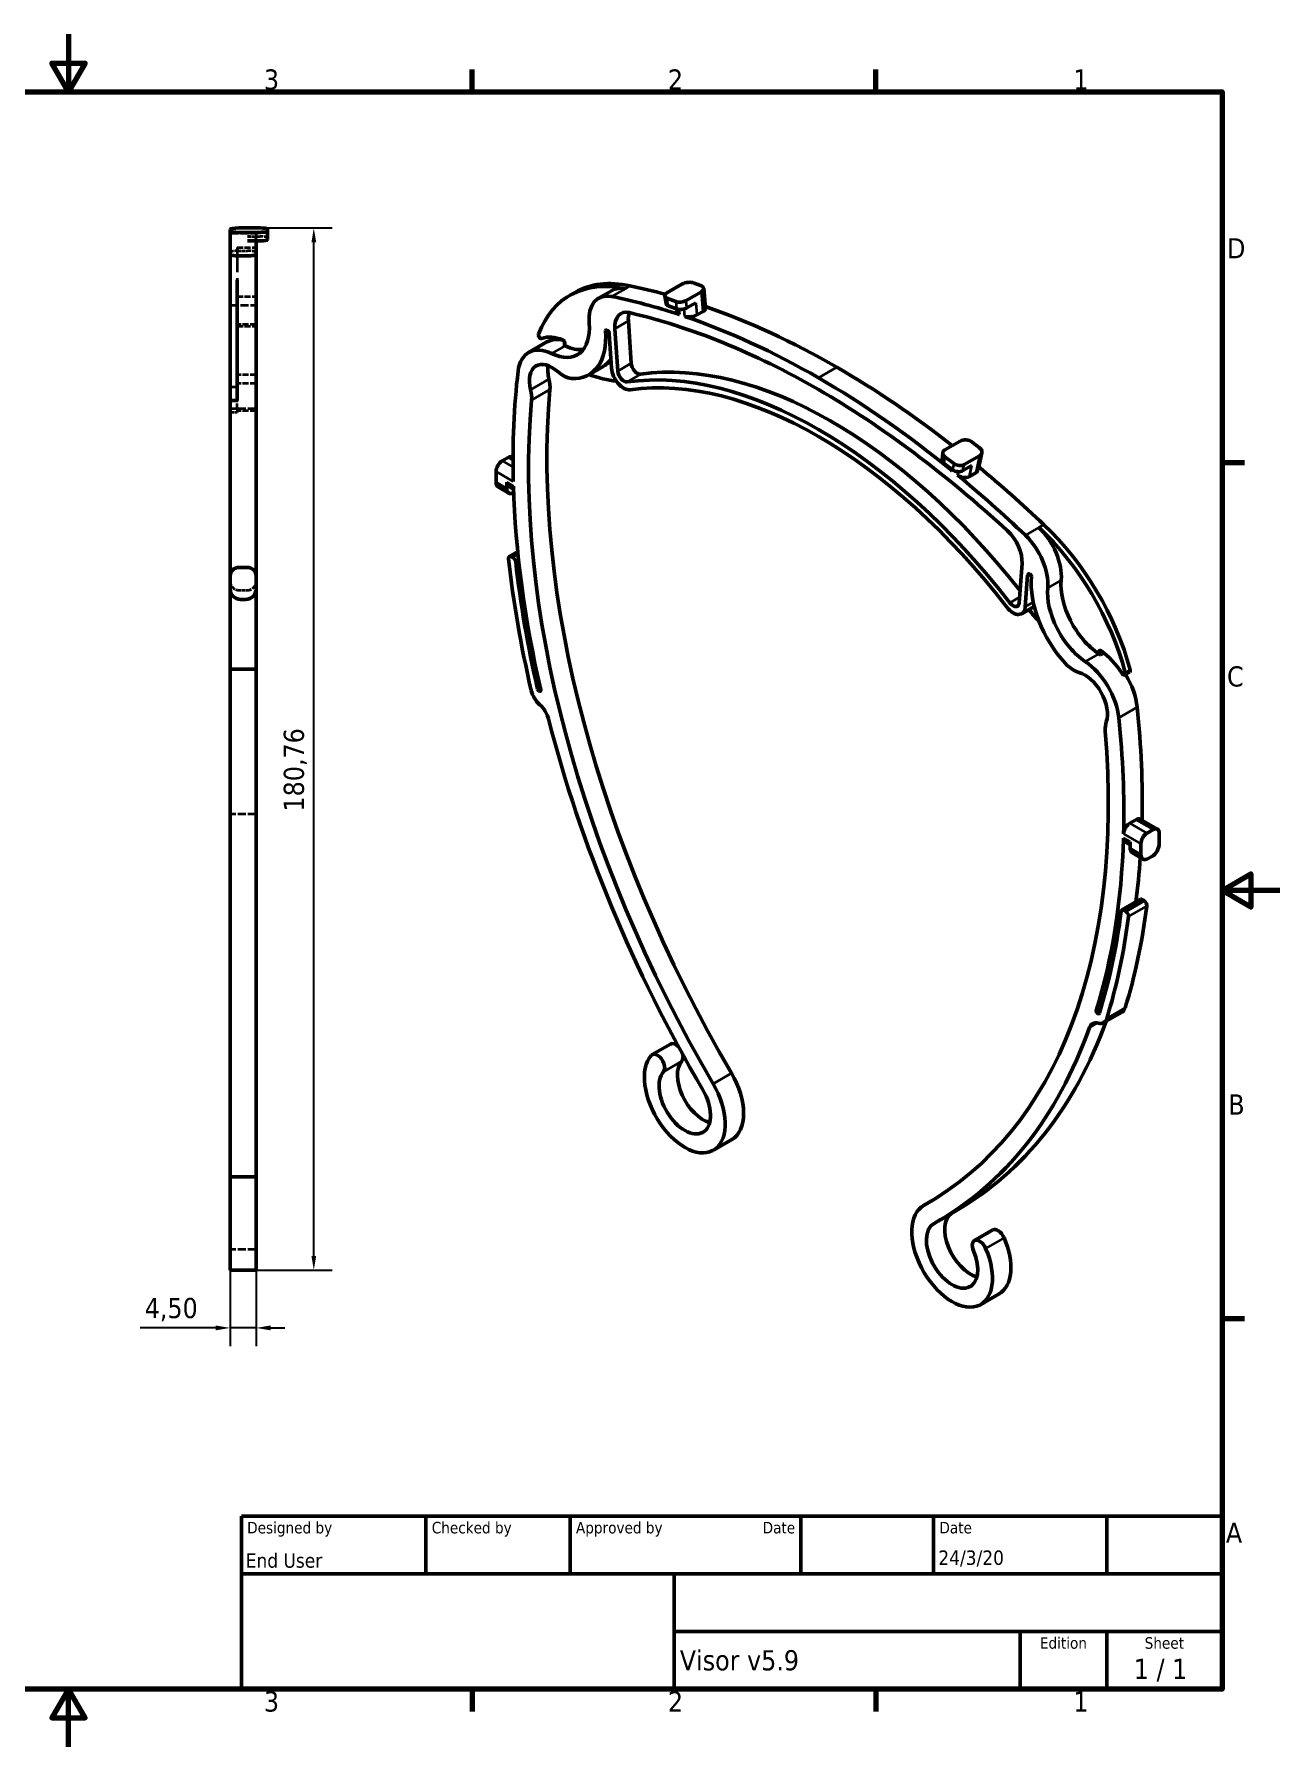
# Model space of a CAD drawing. Header units: millimetres. Extents: x 0 to 420, y 0 to 297.
# Drawn here: x 204.1 to 420, y 0 to 297 of the extents above; entities that cross this region are included whole.
import ezdxf
from ezdxf.enums import TextEntityAlignment as Align

# ---------------------------------------------------------------- set-up
doc = ezdxf.new("R2010")
doc.units = ezdxf.units.MM
doc.linetypes.add('DASHED', pattern=[0.2068, 0.1655, -0.0413])
for name, color, linetype, lineweight in [('Border (ISO)', 7, 'Continuous', 70), ('Dimension (ISO)', 7, 'Continuous', 25), ('Hidden (ISO)', 7, 'DASHED', 35), ('Title (ISO)', 7, 'Continuous', 50), ('Visible (ISO)', 7, 'Continuous', 50), ('Visible Narrow (ISO)', 7, 'Continuous', 35)]:
    doc.layers.add(name, color=color, linetype=linetype, lineweight=lineweight)
doc.styles.add('Note Text (ISO)', font='tahoma.ttf')
doc.styles.add('Text Style39', font='tahoma.ttf')
doc.styles.add('Text Style41', font='tahoma.ttf')
doc.dimstyles.new('Default (ISO)', dxfattribs={"dimtxt": 3.5, "dimasz": 2.5, "dimexe": 3.175, "dimexo": 0, "dimgap": 0.762, "dimtad": 1, "dimrnd": 1e-08, "dimzin": 0, "dimtxsty": 'Note Text (ISO)', "dimcen": 0.09, "dimdle": 10, "dimclrd": 256, "dimclre": 256, "dimclrt": 256, "dimazin": 0, "dimtfac": 1.001486, "dimtmove": 0, "dimatfit": 3, "dimfxl": 1, "dimtolj": 1, "dimtzin": 0, "dimlwd": -1, "dimlwe": -1, "dimarcsym": 0})

# ---------------------------------------------------------------- blocks, each defined once
blk = doc.blocks.new('Borders Default Border')
at = {"layer": 'Border (ISO)'}
for p, q in [((280, 287), (280, 290.9)), ((350, 287), (350, 290.9)), ((410, 222.75), (413.9, 222.75)), ((410, 74.25), (413.9, 74.25)), ((280, 10), (280, 6.1)), ((350, 10), (350, 6.1))]:
    blk.add_line(p, q, dxfattribs=at)
at = {"layer": 'Border (ISO)', "flags": 128}
for points in [[(210, 297), (210, 287), (207.11, 292), (212.89, 292), (210, 287)], [(10, 10), (10, 287), (410, 287), (410, 10), (10, 10)], [(420, 148.5), (410, 148.5), (415, 151.39), (415, 145.61), (410, 148.5)], [(210, 0), (210, 10), (207.11, 5), (212.89, 5), (210, 10)]]:
    blk.add_lwpolyline(points, dxfattribs=at)
at = {"layer": 'Border (ISO)', "char_height": 3.5, "attachment_point": 7, "style": 'Note Text (ISO)'}
for s, insert in [('3', (243.91, 287.33)), ('2', (313.94, 287.4)), ('1', (384.21, 287.4)), ('D', (410.87, 258.13)), ('C', (410.86, 183.81)), ('B', (411.08, 109.63)), ('A', (410.66, 35.38)), ('3', (243.91, 6.03)), ('2', (313.94, 6.1)), ('1', (384.21, 6.1))]:
    blk.add_mtext(s, dxfattribs=dict(at, insert=insert))
blk = doc.blocks.new('Title Blocks ISO')
at = {"layer": 'Title (ISO)'}
for p, q in [((270.07, 130), (100.07, 130)), ((100.07, 130), (100.07, 100)), ((132.07, 120), (132.07, 130)), ((157.07, 120), (157.07, 130)), ((197.07, 120), (197.07, 130)), ((220.07, 120), (220.07, 130)), ((250.07, 120), (250.07, 130)), ((270.07, 100), (270.07, 130)), ((100.07, 120), (270.07, 120)), ((175.07, 120), (175.07, 100)), ((270.07, 110), (175.07, 110)), ((235.07, 100), (235.07, 110)), ((250.07, 100), (250.07, 110)), ((100.07, 100), (270.07, 100))]:
    blk.add_line(p, q, dxfattribs=at)
at = {"layer": 'Title (ISO)', "style": 'Text Style41'}
for s, p in [('Designed by', (101.07, 129)), ('Checked by', (133.07, 129)), ('Approved by', (158.07, 129)), ('Date', (221.07, 129))]:
    blk.add_text(s, height=2, dxfattribs=at).set_placement(p, align=Align.TOP_LEFT)
blk.add_text('Date', height=2, dxfattribs=at).set_placement((196.07, 129), align=Align.TOP_RIGHT)
for s, p in [('Edition', (242.57, 109)), ('Sheet', (260.07, 109))]:
    blk.add_text(s, height=2, dxfattribs=at).set_placement(p, align=Align.TOP_CENTER)
at = {"layer": 'Title (ISO)', "style": 'Note Text (ISO)'}
blk.add_text('1 / 1 ', height=3.5, dxfattribs=at).set_placement((260.07, 103.5), align=Align.MIDDLE_CENTER)
at = {"layer": 'Title (ISO)'}
for tag, p, height, style in [('AUTHOR_001', (100.82, 121.05), 2.5, 'Text Style39'), ('CREATION_DATE_001', (220.89, 121.54), 2.5, 'Text Style39'), ('PART_NUMBER_001', (176.07, 103.25), 3.5, 'Note Text (ISO)')]:
    blk.add_attdef(tag, p, '', height=height, dxfattribs=dict(at, style=style))
at = {"layer": 'Title (ISO)', "style": 'Text Style39'}
for tag, p in [('CHECKED_BY', (133.07, 121)), ('ENG_APPROVED_BY', (158.07, 121))]:
    blk.add_attdef(tag, text='', height=2.5, dxfattribs=at).set_placement(p, align=Align.BOTTOM_LEFT)
blk.add_attdef('ENG_APPROVAL_DATE', text='', height=2.5, dxfattribs=at).set_placement((196.07, 121), align=Align.BOTTOM_RIGHT)
at = {"layer": 'Title (ISO)', "style": 'Note Text (ISO)'}
for tag, p in [('TITLE', (222.57, 115)), ('COMPANY', (137.41, 109.96)), ('REVISION_NUMBER', (242.57, 103.5))]:
    blk.add_attdef(tag, text='', height=3.5, dxfattribs=at).set_placement(p, align=Align.MIDDLE_CENTER)
blk = doc.blocks.new('*D7')
at = {"layer": 'Defpoints', "color": 0, "transparency": 16777216}
for p in [(243.25, 263.4), (252.55, 263.4), (242.55, 82.64)]:
    blk.add_point(p, dxfattribs=at)
at = {"layer": 'Dimension (ISO)', "transparency": 16777216}
for p, q in [((243.25, 263.4), (255.73, 263.4)), ((252.55, 85.14), (252.55, 260.9)), ((242.55, 82.64), (255.73, 82.64))]:
    blk.add_line(p, q, dxfattribs=at)
for points in [[(252.14, 260.9), (252.97, 260.9), (252.55, 263.4)], [(252.14, 85.14), (252.97, 85.14), (252.55, 82.64)]]:
    blk.add_solid(points, dxfattribs=at)
at = {"layer": 'Dimension (ISO)', "transparency": 16777216, "insert": (247.34, 162.2), "char_height": 3.5, "attachment_point": 1, "rotation": 90, "style": 'Note Text (ISO)'}
blk.add_mtext('\\A1;180,76', dxfattribs=at)
blk = doc.blocks.new('*D8')
at = {"layer": 'Defpoints', "color": 0, "transparency": 16777216}
for p in [(238.05, 82.64), (242.55, 82.64), (238.05, 72.64)]:
    blk.add_point(p, dxfattribs=at)
at = {"layer": 'Dimension (ISO)', "transparency": 16777216}
for p, q in [((238.05, 82.64), (238.05, 69.46)), ((242.55, 82.64), (242.55, 69.46)), ((235.55, 72.64), (222.48, 72.64)), ((242.55, 72.64), (238.05, 72.64)), ((245.05, 72.64), (247.55, 72.64))]:
    blk.add_line(p, q, dxfattribs=at)
for points in [[(235.55, 73.06), (235.55, 72.22), (238.05, 72.64)], [(245.05, 73.06), (245.05, 72.22), (242.55, 72.64)]]:
    blk.add_solid(points, dxfattribs=at)
at = {"layer": 'Dimension (ISO)', "transparency": 16777216, "insert": (223.24, 77.84), "char_height": 3.5, "attachment_point": 1, "style": 'Note Text (ISO)'}
blk.add_mtext('\\A1;4,50', dxfattribs=at)

msp = doc.modelspace()

# ---------------------------------------------------------------- linework, layer by layer
at = {"layer": 'Hidden (ISO)', "ltscale": 8.56689}
for p, q in [((238.053, 262.492), (242.553, 262.492)), ((238.053, 250.023), (242.553, 250.023)), ((242.553, 232.022), (238.053, 232.022)), ((242.553, 161.731), (238.053, 161.731)), ((242.553, 86.239), (238.053, 86.239))]:
    msp.add_line(p, q, dxfattribs=at)
at = {"layer": 'Hidden (ISO)', "ltscale": 4.188206}
msp.add_line((241.053, 261.907), (243.253, 261.907), dxfattribs=at)
at = {"layer": 'Hidden (ISO)', "ltscale": 26.09391}
msp.add_line((242.553, 262.492), (242.553, 261.67), dxfattribs=at)
at = {"layer": 'Hidden (ISO)', "ltscale": 3.095286}
msp.add_line((242.553, 261.413), (242.553, 261.67), dxfattribs=at)
at = {"layer": 'Hidden (ISO)', "ltscale": 0.461955}
msp.add_line((242.553, 261.413), (242.553, 261.177), dxfattribs=at)
at = {"layer": 'Hidden (ISO)', "ltscale": 25.6548}
msp.add_line((239.253, 259.992), (239.253, 254.401), dxfattribs=at)
at = {"layer": 'Hidden (ISO)', "ltscale": 6.28236}
for p, q in [((239.253, 259.992), (242.553, 259.992)), ((239.253, 251.523), (242.553, 251.523)), ((242.553, 246.682), (239.253, 246.682)), ((239.253, 246.387), (242.553, 246.387)), ((242.553, 237.92), (239.253, 237.92)), ((242.553, 236.42), (239.253, 236.42)), ((242.553, 231.662), (239.253, 231.662))]:
    msp.add_line(p, q, dxfattribs=at)
at = {"layer": 'Hidden (ISO)', "ltscale": 2.855563}
for p, q in [((239.553, 259.438), (241.053, 259.438)), ((239.553, 200.605), (241.053, 200.605))]:
    msp.add_line(p, q, dxfattribs=at)
at = {"layer": 'Hidden (ISO)', "ltscale": 2.284431}
for p, q in [((238.053, 235.866), (239.253, 235.866)), ((239.253, 231.401), (238.053, 231.401))]:
    msp.add_line(p, q, dxfattribs=at)
at = {"layer": 'Hidden (ISO)', "ltscale": 5.425601}
msp.add_line((239.253, 232.088), (239.253, 233.495), dxfattribs=at)
at = {"layer": 'Hidden (ISO)', "ltscale": 1.466208}
msp.add_line((239.253, 232.088), (239.253, 231.832), dxfattribs=at)
at = {"layer": 'Hidden (ISO)', "ltscale": 0.876135}
msp.add_line((239.253, 231.832), (239.253, 231.695), dxfattribs=at)
at = {"layer": 'Hidden (ISO)', "ltscale": 3.280351}
msp.add_line((239.253, 231.695), (239.253, 231.401), dxfattribs=at)
at = {"layer": 'Hidden (ISO)', "ltscale": 4.485566}
for centre, start, end in [((239.553, 202.105), 180, 270), ((241.053, 202.105), 270, 0)]:
    msp.add_arc(centre, 1.5, start, end, dxfattribs=at)
at = {"layer": 'Hidden (ISO)', "ltscale": 4.488925}
msp.add_ellipse((241.053, 261.67), major_axis=(1.5, 0), ratio=0.1578782, start_param=0, end_param=1.5707963, dxfattribs=at)
at = {"layer": 'Hidden (ISO)', "ltscale": 4.48972}
msp.add_ellipse((241.053, 261.413), major_axis=(-1.5, 0), ratio=0.1579341, start_param=1.5707963, end_param=3.1415927, dxfattribs=at)
at = {"layer": 'Hidden (ISO)', "ltscale": 3.890388}
msp.add_ellipse((243.253, 261.701), major_axis=(-1.3, 0), ratio=0.1578782, start_param=3.1415927, end_param=4.712389, dxfattribs=at)
at = {"layer": 'Hidden (ISO)', "ltscale": 4.494977}
for points, knots in [([(239.553, 259.438), (239.364, 259.438), (239.163, 259.431), (238.794, 259.401), (238.625, 259.379), (238.359, 259.327), (238.243, 259.294), (238.09, 259.221), (238.053, 259.181), (238.053, 259.143)], [-0.45312485, -0.45312485, -0.45312485, -0.45312485, -0.39657272, -0.39657272, -0.34002058, -0.34002058, -0.28331341, -0.28331341, -0.22660625, -0.22660625, -0.22660625, -0.22660625]), ([(242.553, 259.143), (242.553, 259.181), (242.515, 259.221), (242.362, 259.294), (242.246, 259.327), (241.979, 259.379), (241.811, 259.402), (241.442, 259.431), (241.241, 259.438), (241.053, 259.438)], [-0.22651858, -0.22651858, -0.22651858, -0.22651858, -0.16974635, -0.16974635, -0.11297411, -0.11297411, -0.05648705, -0.05648705, 0, 0, 0, 0])]:
    msp.add_open_spline(points, degree=3, knots=knots, dxfattribs=at)
at = {"layer": 'Visible (ISO)'}
for p, q in [((238.053, 263.164), (238.053, 262.88)), ((238.053, 258.871), (238.053, 262.88)), ((239.553, 263.401), (243.253, 263.401)), ((239.553, 262.643), (243.253, 262.643)), ((244.553, 262.849), (244.553, 263.196)), ((244.553, 261.382), (244.553, 262.849)), ((238.053, 258.871), (238.053, 254.401)), ((239.553, 258.551), (241.053, 258.551)), ((241.053, 261.177), (243.253, 261.177)), ((242.553, 261.177), (242.553, 258.871)), ((242.553, 258.871), (242.553, 254.401)), ((238.053, 234.166), (238.053, 254.401)), ((239.253, 254.401), (239.253, 234.166)), ((242.553, 254.401), (242.553, 245.979)), ((301.92, 251.23), (304.253, 252.577)), ((316.38, 253.653), (313.763, 252.143)), ((319.746, 253.359), (318.49, 253.853)), ((320.176, 252.922), (320.469, 249.503)), ((296.94, 251.722), (297.788, 252.212)), ((313.384, 251.608), (313.615, 250.277)), ((313.754, 251.254), (315.29, 250.651)), ((315.4, 249.367), (313.985, 249.923)), ((319.734, 252.335), (317.118, 250.824)), ((318.784, 250.439), (317.228, 249.541)), ((307.564, 239.929), (307.081, 247.282)), ((315.413, 249.362), (315.521, 248.739)), ((320.026, 248.931), (318.965, 248.319)), ((242.553, 234.921), (242.553, 245.979)), ((289.779, 241.796), (292.961, 243.634)), ((303.284, 245.696), (303.106, 245.593)), ((304.173, 239.096), (303.781, 245.069)), ((304.748, 245.934), (305.231, 238.582)), ((300.245, 237.955), (302.578, 239.302)), ((242.553, 234.921), (242.553, 227.084)), ((238.053, 233.495), (238.053, 234.166)), ((238.053, 233.495), (238.053, 227.084)), ((238.053, 233.495), (239.253, 233.495)), ((239.253, 234.166), (239.253, 233.495)), ((238.053, 227.084), (238.053, 203.047)), ((242.553, 227.084), (242.553, 203.047)), ((364.579, 226.443), (361.963, 224.933)), ((366.689, 226.257), (367.945, 225.3)), ((286.263, 223.605), (285.203, 222.993)), ((287.092, 223.634), (287.013, 223.679)), ((361.582, 224.404), (361.472, 223.248)), ((363.489, 222.54), (361.953, 223.71)), ((367.934, 223.888), (365.318, 222.378)), ((367.72, 221.465), (368.362, 224.421)), ((284.142, 219.304), (284.142, 221.156)), ((361.843, 222.553), (363.258, 221.475)), ((366.642, 222.211), (365.087, 221.313)), ((367.29, 220.919), (366.229, 220.307)), ((286.369, 217.41), (284.515, 218.48)), ((285.996, 219.317), (285.996, 218.234)), ((286.307, 218.63), (287.174, 218.129)), ((286.433, 206.422), (287.902, 207.27)), ((286.998, 206.301), (286.718, 206.42)), ((375.323, 205.188), (374.84, 198.393)), ((238.053, 203.047), (238.053, 200.78)), ((239.553, 204.547), (241.053, 204.547)), ((242.553, 200.78), (242.553, 203.047)), ((375.898, 197.686), (376.29, 203.205)), ((238.053, 200.78), (238.053, 186.88)), ((242.553, 200.78), (242.553, 186.88)), ((239.853, 198.98), (240.753, 198.98)), ((377.456, 197.756), (375.283, 196.502)), ((238.053, 186.874), (238.053, 186.88)), ((242.553, 186.88), (238.053, 186.88)), ((238.053, 186.874), (238.053, 186.821)), ((238.053, 186.032), (238.053, 186.821)), ((238.053, 160.885), (238.053, 186.032)), ((242.553, 186.88), (242.553, 186.874)), ((242.553, 186.874), (242.553, 186.821)), ((242.553, 186.821), (242.553, 186.032)), ((242.553, 186.032), (242.553, 160.885)), ((393.994, 186.387), (393.145, 185.897)), ((291.724, 183.077), (291.584, 183.128)), ((238.053, 158.863), (238.053, 160.885)), ((242.553, 160.885), (242.553, 158.863)), ((395.081, 160.779), (394.021, 160.167)), ((398.8, 159.139), (395.825, 160.857)), ((238.053, 158.863), (238.053, 156.933)), ((242.553, 156.933), (242.553, 158.863)), ((398.05, 159.065), (396.99, 158.452)), ((399.111, 158.452), (399.111, 156.601)), ((238.053, 156.933), (238.053, 98.868)), ((242.553, 156.933), (242.553, 98.868)), ((393.195, 156.918), (394.075, 156.41)), ((394.075, 156.917), (394.075, 155.835)), ((396.302, 153.94), (394.448, 155.011)), ((395.929, 154.764), (395.929, 156.615)), ((397.838, 154.397), (397.202, 154.029)), ((392.657, 145.137), (395.839, 146.974)), ((396.254, 146.896), (396.535, 146.692)), ((393.072, 145.059), (393.353, 144.854)), ((388.347, 127.291), (388.487, 127.181)), ((392.667, 127.426), (389.485, 125.589)), ((311.206, 120.038), (314.388, 121.876)), ((321.823, 103.458), (325.005, 105.295)), ((238.053, 98.868), (238.053, 98.071)), ((242.553, 98.868), (238.053, 98.868)), ((238.053, 98.071), (238.053, 82.639)), ((242.553, 98.868), (242.553, 98.071)), ((242.553, 98.071), (242.553, 82.639)), ((359.65, 94.681), (358.248, 93.871)), ((363.945, 92.996), (360.763, 91.159)), ((370.247, 89.625), (367.065, 87.788)), ((242.553, 82.639), (238.053, 82.639)), ((371.34, 78.543), (368.158, 76.706))]:
    msp.add_line(p, q, dxfattribs=at)
for centre, radius, start, end in [((239.553, 203.047), 1.5, 90, 180), ((241.053, 203.047), 1.5, 0, 90), ((239.853, 200.78), 1.8, 180, 270), ((240.753, 200.78), 1.8, 270, 0)]:
    msp.add_arc(centre, radius, start, end, dxfattribs=at)
for centre, major_axis, ratio, start_param, end_param in [((239.553, 263.164), (-1.5, 0), 0.1578782, 4.712389, 6.2831853), ((239.553, 262.88), (1.5, 0), 0.1579341, 3.1415927, 4.712389), ((243.253, 263.196), (1.3, 0), 0.1578782, 0, 1.5707963), ((243.253, 262.849), (-1.3, 0), 0.1579341, 1.5707963, 3.1415927), ((243.253, 261.382), (1.3, 0), 0.1579341, 4.712389, 6.2831853), ((313.419, 223.179), (-16.479, 28.543), 0.5773503, 5.7990986, 6.7206276), ((314.267, 223.669), (-16.479, 28.543), 0.5773503, 5.7990986, 6.2831853), ((308.253, 245.649), (-4, 6.928), 0.5773503, 5.8124265, 6.2831853), ((343.416, 104.578), (82.405, -142.729), 0.5773503, 2.61598, 2.6708338), ((317.429, 253.241), (-1.489, -0.189), 0.4792347, 3.8608981, 5.4316944), ((318.685, 252.747), (1.489, 0.189), 0.4792123, 5.4314145, 7.0022108), ((305.92, 244.302), (-4, 6.928), 0.5773503, 5.8124265, 7.170616), ((340.234, 102.741), (82.405, -142.729), 0.5773503, 2.5662113, 2.6708338), ((314.673, 251.785), (1.291, 0.164), 0.4792347, 2.2901018, 3.8608981), ((314.904, 250.454), (-1.291, -0.164), 0.4792347, 0.0218776, 0.7193054), ((316.209, 251.181), (-1.29, -0.164), 0.4792123, 0.7190255, 2.2898218), ((316.319, 249.898), (1.29, 0.164), 0.4792123, 3.8606181, 5.4314145), ((343.416, 104.578), (82.405, -142.729), 0.5773503, 2.3579016, 2.5546003), ((293.212, 250.136), (5.032, -8.716), 0.5773503, 5.5770176, 7.170616), ((308.272, 244.22), (-2.5, 4.33), 0.5773503, 5.7892364, 7.1472849), ((310.606, 245.568), (2.5, -4.33), 0.5773503, 3.6271377, 4.0056923), ((340.234, 102.741), (-81.155, 140.564), 0.5773503, 5.4995206, 5.7892364), ((340.234, 102.741), (82.405, -142.729), 0.5773503, 2.3579016, 2.5581401), ((291.843, 244.673), (0.25, -0.433), 0.5773503, 3.5790349, 6.1955243), ((296.613, 235.349), (-5, 8.66), 0.5773503, 5.6296735, 6.1955243), ((297.461, 235.839), (-4.5, 7.794), 0.5773503, 5.7575239, 6.2831853), ((295.729, 243.549), (0.25, -0.433), 0.5773503, 5.6296735, 8.7712661), ((293.212, 250.136), (7.032, -12.181), 0.5773503, 5.9137065, 7.170616), ((303.429, 245.24), (-0.25, 0.433), 0.5773503, 4.0056923, 6.6462597), ((294.279, 234.002), (-4.5, 7.794), 0.5773503, 5.5770176, 6.9421315), ((296.613, 235.349), (-4.5, 7.794), 0.5773503, 5.5770176, 5.6296735), ((295.546, 251.483), (5.032, -8.716), 0.5773503, 5.5770176, 6.0492159), ((295.546, 251.483), (7.032, -12.181), 0.5773503, 0, 0.2444994), ((342.369, 157.126), (-44.512, 77.096), 0.5773503, 4.9530742, 6.0531178), ((396.745, 159.802), (-77.537, 134.298), 0.5773503, 0.6589462, 0.8142905), ((293.869, 234.657), (-2.781, 4.817), 0.5773503, 5.2359099, 7.3936938), ((297.051, 236.494), (2.781, -4.817), 0.5773503, 3.7506268, 4.2521012), ((295.802, 241.87), (2.5, -4.33), 0.5773503, 5.2359099, 5.9137065), ((293.832, 277.397), (22.344, -38.7), 0.5773503, 5.7025659, 5.8602792), ((306.288, 238.068), (1.5, -2.598), 0.5773503, 4.0056923, 6.0531178), ((306.288, 238.068), (0.75, -1.299), 0.5773503, 4.0056923, 6.0531178), ((340.035, 155.779), (-44.512, 77.096), 0.5773503, 4.9424565, 6.0531178), ((340.035, 155.779), (-43.762, 75.797), 0.5773503, 4.9424565, 6.0531178), ((308.622, 239.415), (0.75, -1.299), 0.5773503, 4.0056923, 6.0531178), ((343.019, 104.808), (-82.405, 142.729), 0.5773503, 5.3234637, 5.49608), ((286.791, 235.988), (2.5, -4.33), 0.5773503, 0.6856679, 1.1105085), ((399.927, 161.639), (75.637, -131.007), 0.5773503, 3.8272606, 4.7212267), ((289.973, 237.825), (-2.5, 4.33), 0.5773503, 3.8272606, 4.2521012), ((339.837, 102.971), (-82.405, 142.729), 0.5773503, 5.2958416, 5.49608), ((339.837, 102.971), (-81.155, 140.564), 0.5773503, 5.2063378, 5.4960537), ((396.745, 159.802), (75.637, -131.007), 0.5773503, 3.8272606, 4.7212267), ((365.628, 225.644), (1.484, -0.226), 0.6609617, 0.8799913, 2.4507876), ((285.203, 221.768), (0.75, 1.299), 0.5773503, 0.7853982, 2.3561945), ((286.263, 222.38), (0.75, 1.299), 0.5773503, 0, 0.7853982), ((362.762, 223.084), (-1.286, 0.196), 0.6609617, 0.0371359, 0.8799913), ((362.872, 224.24), (1.286, -0.196), 0.6609617, 2.4507876, 4.0215839), ((366.885, 224.687), (-1.485, 0.226), 0.6609177, 2.451231, 4.0220273), ((364.177, 222.006), (1.287, -0.196), 0.6609177, 4.0220273, 5.5928236), ((364.408, 223.07), (-1.287, 0.196), 0.6609177, 0.8804346, 2.451231), ((339.837, 102.971), (-82.405, 142.729), 0.5773503, 5.1831478, 5.2877703), ((343.019, 104.808), (-82.405, 142.729), 0.5773503, 5.1831478, 5.2832511), ((285.415, 220.039), (-0.9, -1.559), 0.5773503, 5.4977871, 6.2831853), ((287.057, 219.929), (-0.75, -1.299), 0.5773503, 5.4977871, 6.2831853), ((287.269, 218.969), (-0.9, -1.559), 0.5773503, 5.4977871, 7.0126547), ((396.745, 159.802), (-77.537, 134.298), 0.5773503, 0.820364, 1.0823287), ((371.319, 189.751), (-16.479, 28.543), 0.5773503, 4.2749467, 5.1964757), ((376.485, 206.255), (-4, 6.928), 0.5773503, 3.8249583, 5.1831478), ((372.167, 190.241), (16.479, -28.543), 0.5773503, 1.133354, 2.054883), ((371.799, 207.543), (-2.5, 4.33), 0.5773503, 3.8482894, 5.2063378), ((374.151, 204.908), (-4, 6.928), 0.5773503, 3.8249583, 5.1831478), ((286.783, 205.816), (-0.35, 0.606), 0.5773503, 5.6300782, 7.2053338), ((396.745, 159.802), (-78.837, 136.55), 0.5773503, 0.9221485, 1.0857), ((287.064, 205.697), (0.35, -0.606), 0.5773503, 0.9221599, 2.4884855), ((396.745, 159.802), (-77.937, 134.991), 0.5773503, 0.9221599, 1.0821748), ((376.642, 202.97), (-0.25, 0.433), 0.5773503, 4.3493146, 6.989882), ((386.859, 196.069), (7.032, -12.181), 0.5773503, 3.8249583, 5.0818678), ((389.192, 197.416), (-5.032, 8.716), 0.5773503, 0.6833657, 2.2769641), ((386.859, 196.069), (-5.032, 8.716), 0.5773503, 0.6833657, 2.2769641), ((373.783, 199.1), (1.5, -2.598), 0.5773503, 4.9424565, 6.989882), ((373.783, 199.1), (0.75, -1.299), 0.5773503, 4.9424565, 6.989882), ((390.906, 221.352), (22.344, -38.7), 0.5773503, 5.0241957, 5.0871793), ((389.008, 189.694), (-0.25, 0.433), 0.5773503, 5.3659008, 8.5074935), ((384.269, 190.794), (-2.5, 4.33), 0.5773503, 1.9402751, 2.6180717), ((385.792, 181.168), (-4.5, 7.794), 0.5773503, 4.0534428, 5.4185567), ((388.125, 182.515), (-4.5, 7.794), 0.5773503, 5.3659008, 5.4185567), ((388.125, 182.515), (5, -8.66), 0.5773503, 1.6584573, 2.2243082), ((386.202, 181.348), (2.781, -4.817), 0.5773503, 0.4602878, 2.6180717), ((392.895, 186.33), (0.25, -0.433), 0.5773503, 4.80005, 7.4165393), ((388.974, 183.005), (-4.5, 7.794), 0.5773503, 4.0534428, 4.7589905), ((393.744, 186.82), (0.25, -0.433), 0.5773503, 0, 1.133354), ((292.268, 182.764), (-1.5, 2.598), 0.5773503, 1.0857, 2.1102836), ((291.546, 183.391), (0.15, -0.26), 0.5773503, 4.2237674, 5.6755411), ((291.686, 183.339), (0.15, -0.26), 0.5773503, 5.6755411, 7.365514), ((291.235, 178.608), (-1.5, 2.598), 0.5773503, 4.2597735, 5.2518763), ((396.745, 159.802), (-77.437, 134.125), 0.5773503, 1.1181808, 1.579634), ((283.326, 225.284), (-77.537, 134.298), 0.5773503, 3.8980985, 4.0534428), ((286.508, 227.121), (-77.537, 134.298), 0.5773503, 3.9021066, 4.0534428), ((283.326, 225.284), (75.637, -131.007), 0.5773503, 6.2743476, 7.1683137), ((393.28, 174.507), (-2.5, 4.33), 0.5773503, 0.4602878, 0.8851284), ((283.326, 225.284), (-77.537, 134.298), 0.5773503, 3.6300603, 3.8920249), ((396.99, 157.228), (0.75, 1.299), 0.5773503, 0.7853982, 2.3561945), ((398.05, 157.84), (0.75, 1.299), 0.5773503, 5.4977871, 7.0685835), ((395.348, 156.569), (-0.9, -1.559), 0.5773503, 5.4977871, 6.2831853), ((397.202, 155.499), (-0.9, -1.559), 0.5773503, 5.4977871, 7.0685835), ((397.838, 155.866), (-0.9, -1.559), 0.5773503, 0.7853982, 2.3561945), ((286.508, 227.121), (-77.537, 134.298), 0.5773503, 3.7849227, 3.8495788), ((286.508, 227.121), (78.837, -136.55), 0.5773503, 0.4907685, 0.6486478), ((396.189, 146.368), (-0.35, 0.606), 0.5773503, 5.3654961, 6.2831853), ((396.47, 146.163), (-0.35, 0.606), 0.5773503, 3.7902404, 5.3654961), ((283.326, 225.284), (-77.937, 134.991), 0.5773503, 3.6302142, 3.7902291), ((283.326, 225.284), (-78.837, 136.55), 0.5773503, 3.6323611, 3.7902404), ((393.007, 144.531), (-0.35, 0.606), 0.5773503, 5.3654961, 6.9318217), ((393.288, 144.326), (0.35, -0.606), 0.5773503, 0.6486478, 2.2239035), ((391.167, 130.024), (1.5, -2.598), 0.5773503, 0, 0.4907685), ((286.508, 227.121), (77.437, -134.125), 0.5773503, 0, 0.450562), ((389.15, 122.634), (-1.6, 2.771), 0.5773503, 5.7669223, 6.7407953), ((388.385, 127.511), (0.15, -0.26), 0.5773503, 3.6300603, 5.3200332), ((388.525, 127.401), (0.15, -0.26), 0.5773503, 5.3200332, 6.7718068), ((387.985, 128.187), (1.5, -2.598), 0.5773503, 5.7669223, 6.7739538), ((315.288, 120.317), (-0.9, 1.559), 0.5773503, 5.089293, 6.2831853), ((283.326, 225.284), (77.437, -134.125), 0.5773503, 6.2743476, 6.7407953), ((316.868, 112.04), (4.955, -8.582), 0.5773503, 3.3359654, 7.8628193), ((312.106, 118.48), (-0.9, 1.559), 0.5773503, 3.3359654, 6.4775581), ((320.05, 113.878), (-3.155, 5.465), 0.5773503, 0.1943728, 2.6130661), ((315.288, 120.317), (0.9, -1.559), 0.5773503, 0.1943728, 1.1103887), ((316.868, 112.04), (-3.155, 5.465), 0.5773503, 0.1943728, 4.7212267), ((320.05, 113.878), (4.955, -8.582), 0.5773503, 0, 1.579634), ((363.203, 85.289), (4.955, -8.582), 0.5773503, 3.132755, 7.6596088), ((366.385, 87.126), (-3.155, 5.465), 0.5773503, 0.0446699, 2.6130661), ((363.203, 85.289), (-3.155, 5.465), 0.5773503, 6.2743476, 10.8012015), ((371.147, 88.066), (-0.9, 1.559), 0.5773503, 4.5180162, 6.2831853), ((367.965, 86.229), (-0.9, 1.559), 0.5773503, 4.5180162, 7.6596088), ((366.385, 87.126), (4.955, -8.582), 0.5773503, 0, 1.3764235)]:
    msp.add_ellipse(centre, major_axis=major_axis, ratio=ratio, start_param=start_param, end_param=end_param, dxfattribs=at)
for points, knots in [([(238.053, 258.871), (238.053, 258.832), (238.09, 258.789), (238.243, 258.711), (238.359, 258.675), (238.625, 258.618), (238.794, 258.593), (239.163, 258.56), (239.364, 258.551), (239.553, 258.551)], [-0.22601404, -0.22601404, -0.22601404, -0.22601404, -0.16951006, -0.16951006, -0.11300607, -0.11300607, -0.05650304, -0.05650304, 0, 0, 0, 0]), ([(241.053, 258.551), (241.241, 258.551), (241.442, 258.56), (241.811, 258.593), (241.98, 258.618), (242.246, 258.675), (242.362, 258.711), (242.515, 258.789), (242.553, 258.832), (242.553, 258.871)], [0, 0, 0, 0, 0.05650304, 0.05650304, 0.11300607, 0.11300607, 0.16951006, 0.16951006, 0.22601404, 0.22601404, 0.22601404, 0.22601404]), ([(320.026, 248.931), (320.159, 249.008), (320.275, 249.099), (320.43, 249.288), (320.468, 249.385), (320.47, 249.482), (320.469, 249.493), (320.469, 249.503)], [-0.45312485, -0.45312485, -0.45312485, -0.45312485, -0.39657272, -0.39657272, -0.34002058, -0.34002058, -0.33305392, -0.33305392, -0.33305392, -0.33305392]), ([(315.521, 248.739), (315.533, 248.674), (315.566, 248.611), (315.697, 248.482), (315.809, 248.421), (315.939, 248.378)], [0.126018092, 0.126018092, 0.126018092, 0.126018092, 0.169510057, 0.169510057, 0.226014042, 0.226014042, 0.226014042, 0.226014042]), ([(316.86, 248.068), (316.991, 248.023), (317.157, 247.991), (317.523, 247.964), (317.723, 247.971), (318.097, 248.015), (318.296, 248.056), (318.664, 248.169), (318.832, 248.242), (318.965, 248.319)], [-0.22651858, -0.22651858, -0.22651858, -0.22651858, -0.16974635, -0.16974635, -0.11297411, -0.11297411, -0.05648705, -0.05648705, 0, 0, 0, 0]), ([(363.211, 221.307), (363.08, 221.414), (362.967, 221.543), (362.871, 221.717), (362.853, 221.756), (362.838, 221.796)], [0.226606212, 0.226606212, 0.226606212, 0.226606212, 0.283378452, 0.283378452, 0.299594402, 0.299594402, 0.299594402, 0.299594402]), ([(366.229, 220.307), (366.096, 220.23), (365.928, 220.169), (365.561, 220.107), (365.362, 220.104), (364.989, 220.148), (364.791, 220.198), (364.428, 220.347), (364.262, 220.446), (364.132, 220.553)], [0.45203608, 0.45203608, 0.45203608, 0.45203608, 0.50853911, 0.50853911, 0.56504215, 0.56504215, 0.62154613, 0.62154613, 0.67805012, 0.67805012, 0.67805012, 0.67805012]), ([(367.72, 221.465), (367.701, 221.38), (367.667, 221.296), (367.539, 221.1), (367.423, 220.996), (367.29, 220.919)], [0.359067189, 0.359067189, 0.359067189, 0.359067189, 0.39553304, 0.39553304, 0.452036076, 0.452036076, 0.452036076, 0.452036076]), ([(395.081, 160.779), (395.215, 160.856), (395.356, 160.907), (395.615, 160.935), (395.733, 160.91), (395.825, 160.857), (395.825, 160.857), (395.825, 160.857)], [0.45212144, 0.45212144, 0.45212144, 0.45212144, 0.50862298, 0.50862298, 0.56512452, 0.56512452, 0.56513269, 0.56513269, 0.56513269, 0.56513269]), ([(393.195, 156.918), (393.105, 156.97), (393.028, 157.058), (392.93, 157.291), (392.909, 157.437), (392.913, 157.588)], [-0.33913769, -0.33913769, -0.33913769, -0.33913769, -0.28261351, -0.28261351, -0.22606632, -0.22606632, -0.22606632, -0.22606632]), ([(392.935, 158.344), (392.938, 158.496), (392.969, 158.673), (393.084, 159.033), (393.168, 159.217), (393.361, 159.54), (393.482, 159.703), (393.745, 159.977), (393.888, 160.09), (394.021, 160.167)], [0.22607422, 0.22607422, 0.22607422, 0.22607422, 0.28259629, 0.28259629, 0.33911837, 0.33911837, 0.39561991, 0.39561991, 0.45212144, 0.45212144, 0.45212144, 0.45212144])]:
    msp.add_open_spline(points, degree=3, knots=knots, dxfattribs=at)
at = {"layer": 'Visible Narrow (ISO)'}
for p, q in [((306.503, 252.871), (304.169, 251.524)), ((307.351, 253.361), (306.503, 252.871)), ((313.985, 249.923), (313.754, 251.254)), ((315.29, 250.651), (315.4, 249.367)), ((317.228, 249.541), (317.118, 250.824)), ((318.784, 250.439), (318.965, 248.319)), ((320.026, 248.931), (319.734, 252.335)), ((304.748, 245.934), (307.081, 247.282)), ((315.783, 249.275), (315.939, 248.378)), ((316.86, 248.068), (316.75, 249.349)), ((296.109, 242.966), (293.776, 241.618)), ((296.08, 243.293), (295.776, 243.117)), ((307.564, 239.929), (305.231, 238.582)), ((309.181, 238.051), (306.847, 236.704)), ((343.217, 239.259), (340.035, 237.422)), ((293.324, 237.195), (290.142, 235.358)), ((290.309, 233.55), (293.491, 235.388)), ((285.203, 222.993), (287.096, 221.9)), ((287.091, 223.127), (286.263, 223.605)), ((361.843, 222.553), (361.953, 223.71)), ((367.934, 223.888), (367.29, 220.919)), ((287.136, 219.427), (284.142, 221.156)), ((363.211, 221.307), (363.229, 221.497)), ((363.489, 222.54), (363.258, 221.475)), ((364.258, 221.135), (364.132, 220.553)), ((365.087, 221.313), (365.318, 222.378)), ((366.229, 220.307), (366.642, 222.211)), ((285.996, 218.234), (284.142, 219.304)), ((285.996, 219.317), (287.158, 218.646)), ((378.235, 211.456), (375.902, 210.109)), ((379.084, 211.946), (378.235, 211.456)), ((286.718, 206.42), (287.918, 207.113)), ((287.945, 206.847), (286.998, 206.301)), ((287.554, 205.492), (288.057, 205.782)), ((376.29, 203.205), (376.615, 203.393)), ((382.112, 202.341), (379.779, 200.994)), ((374.909, 199.355), (373.224, 198.382)), ((377.285, 198.487), (375.898, 197.686)), ((388.629, 189.549), (386.295, 188.202)), ((388.962, 189.316), (389.574, 189.67)), ((394.076, 186.768), (393.228, 186.278)), ((291.797, 183.698), (291.343, 183.437)), ((291.584, 183.128), (291.887, 183.304)), ((291.895, 183.175), (291.724, 183.077)), ((395.287, 180.287), (392.105, 178.449)), ((395.081, 160.779), (398.05, 159.065)), ((394.075, 156.917), (392.913, 157.588)), ((392.935, 158.344), (395.929, 156.615)), ((396.99, 158.452), (394.021, 160.167)), ((395.929, 154.764), (394.075, 155.835)), ((393.072, 145.059), (396.254, 146.896)), ((396.535, 146.692), (393.353, 144.854)), ((393.778, 143.965), (396.96, 145.802)), ((389.027, 128.187), (388.182, 127.699)), ((393.197, 128.141), (390.015, 126.303)), ((387.008, 124.712), (388.422, 125.528)), ((388.347, 127.291), (388.841, 127.576)), ((388.769, 127.344), (388.487, 127.181)), ((316.345, 118.888), (313.163, 117.05)), ((324.961, 116.814), (321.779, 114.977)), ((359.629, 94.668), (358.292, 93.896)), ((372.204, 88.275), (369.022, 86.438))]:
    msp.add_line(p, q, dxfattribs=at)

# ---------------------------------------------------------------- block references
msp.add_blockref('Borders Default Border', (0, 0))
msp.add_blockref('Title Blocks ISO', (139.929, -90)).add_auto_attribs({'PART_NUMBER_001': 'Visor v5.9', 'AUTHOR_001': 'End User', 'CREATION_DATE_001': '24/3/20'})

# ---------------------------------------------------------------- dimensions: what is measured, and where the dimension line sits
at = {"layer": 'Dimension (ISO)'}
for base, p2, angle, override, picture, middle in [((252.553, 263.401), (243.253, 263.401), 90, {"dimgap": 0.762, "dimdec": 2, "dimtol": 0, "dimlim": 0, "dimtp": 0, "dimtm": 0, "dimtdec": 2, "dimtofl": 0, "dimatfit": 1}, '*D7', (252.553, 169.154)), ((238.053, 72.639), (238.053, 82.639), 180, {"dimgap": 0.762, "dimdec": 2, "dimtol": 0, "dimlim": 0, "dimtp": 0, "dimtm": 0, "dimtdec": 2, "dimtofl": 1, "dimatfit": 1}, '*D8', (227.765, 72.639))]:
    dim = msp.add_linear_dim(base=base, p1=(242.553, 82.639), p2=p2, angle=angle, dimstyle='Default (ISO)', override=override, dxfattribs=at)
    dim.commit()
    dim.dimension.update_dxf_attribs({"geometry": picture, "text_midpoint": middle, "dimtype": 160})

doc.saveas('drawing.dxf')
